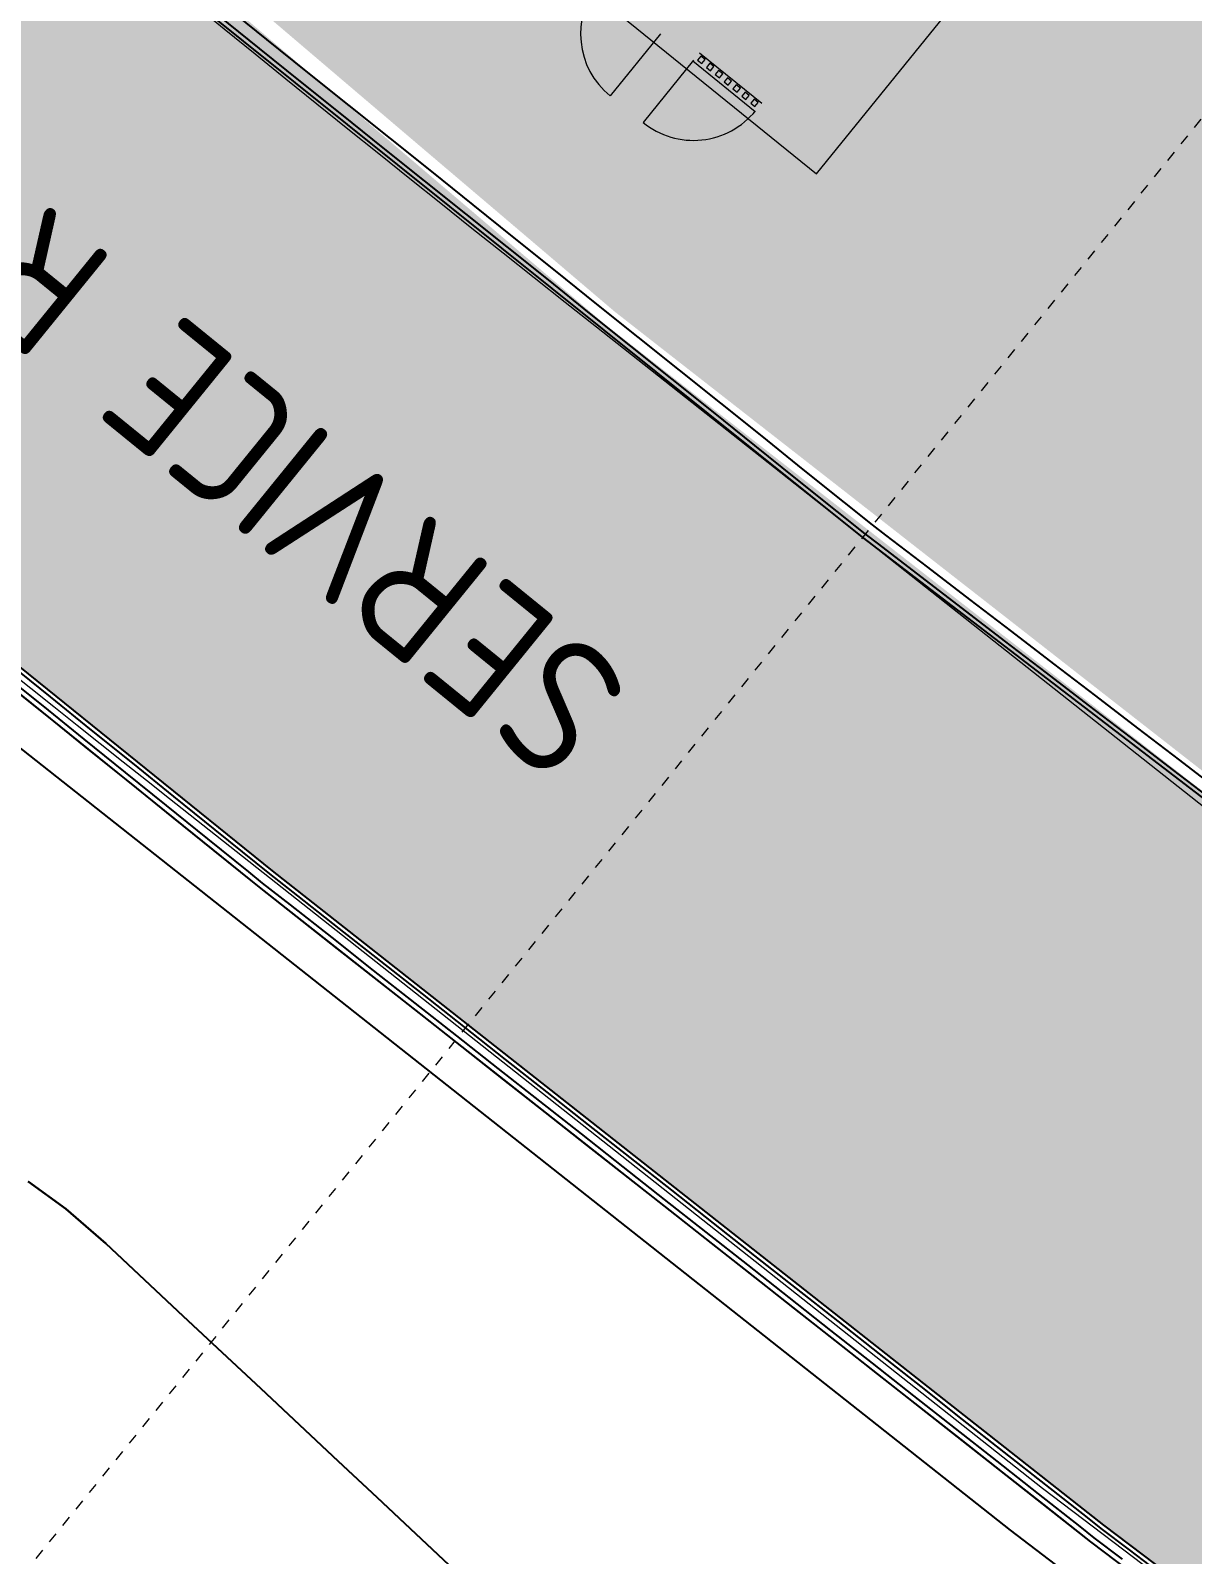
# Model space of a CAD drawing. Header units: metres. Extents: x 507649 to 508899, y 6966965 to 6967377.
# Drawn here: x 507851.11 to 507862.1, y 6967088.82 to 6967103.23 of the extents above; entities that cross this region are included whole.
import ezdxf

# ---------------------------------------------------------------- set-up
doc = ezdxf.new("R2010")
doc.units = ezdxf.units.M
doc.linetypes.add('Grid Line', pattern=[2.1, 1.2, -0.3, 0.3, -0.3])
doc.layers.add('_PROP-BDY', color=6, linetype='Continuous', plot=False)
for name, color, linetype, lineweight in [('A-DOOR', 252, 'Continuous', 5), ('A-FLOR', 252, 'Continuous', 5), ('A-GLAZ-CWMG', 252, 'Continuous', 5), ('A-WALL', 252, 'Continuous', 5)]:
    doc.layers.add(name, color=color, linetype=linetype, lineweight=lineweight)
for name, color, linetype in [('C_TEXT_2.5', 7, 'Continuous'), ('EWS_BATTER TOP', 30, 'EARTHWORKS_Batter Ticks 1'), ('HATCH_PAVEMENT_CARPARK', 254, 'Continuous'), ('KRB_LIP', 6, 'Continuous'), ('PAV_CREST SAG', 2, 'Continuous'), ('TIN BORDER', 5, 'Continuous')]:
    doc.layers.add(name, color=color, linetype=linetype)
doc.layers.add('G-ANNO-TEXT', color=47, linetype='Continuous', lineweight=5, plot=False)
doc.layers.add('S-GRID', color=47, linetype='Continuous', lineweight=5, plot=False)
doc.layers.add('HATCH_PAVEMENT_FOOTPATH', color=7, linetype='Continuous', true_color=0xffe8a3)
doc.styles.add('Arial_1', font='ISOCP.shx', dxfattribs={"height": 360})
doc.linetypes.add('EARTHWORKS_Batter Ticks 1', pattern='A,0.5,[9,ISOCP.shx,S=1,R=0,X=0,Y=0],3,[9,ISOCP.shx,S=0.5,R=0,X=0,Y=0],2.5', length=6)

# ---------------------------------------------------------------- blocks, each defined once
blk = doc.blocks.new('XD_HATCH')
at = {"layer": 'HATCH_PAVEMENT_CARPARK'}
h = blk.add_hatch(color=256, dxfattribs=at)
h.dxf.hatch_style = 1
edge = h.paths.add_edge_path()
edge.add_arc((507820.003, 6967266.085), 90.985, 212.49045, 214.43315, ccw=False)
edge.add_line((507743.26, 6967217.211), (507739.398, 6967223.586))
edge.add_line((507739.398, 6967223.586), (507735.794, 6967229.354))
edge.add_arc((507741.735, 6967233.063), 7.004, 130.4092, 211.9744, ccw=False)
edge.add_line((507737.195, 6967238.395), (507750.654, 6967250.094))
edge.add_line((507750.654, 6967250.094), (507741.05, 6967244.042))
edge.add_line((507741.05, 6967244.042), (507736.887, 6967241.488))
edge.add_line((507736.887, 6967241.488), (507736.596, 6967241.375))
edge.add_line((507736.596, 6967241.375), (507734.55, 6967240.12))
edge.add_line((507734.55, 6967240.12), (507731.321, 6967238.12))
edge.add_line((507731.321, 6967238.12), (507725.641, 6967234.654))
edge.add_line((507725.641, 6967234.654), (507731.043, 6967225.636))
edge.add_line((507731.043, 6967225.636), (507734.314, 6967220.406))
edge.add_line((507734.314, 6967220.406), (507740.71, 6967210.555))
edge.add_arc((507792.018, 6967243.469), 60.957, 212.67978, 223.00419)
edge.add_line((507747.44, 6967201.893), (507760.817, 6967187.542))
edge.add_line((507760.817, 6967187.542), (507809.449, 6967136.334))
edge.add_line((507809.449, 6967136.334), (507818.102, 6967127.228))
edge.add_line((507818.102, 6967127.228), (507823.852, 6967121.378))
edge.add_line((507823.852, 6967121.378), (507824.492, 6967120.745))
edge.add_arc((508006.447, 6967303.151), 257.643, 225.07103, 227.49079)
edge.add_line((507832.355, 6967113.225), (507846.232, 6967101.068))
edge.add_line((507846.232, 6967101.068), (507853.401, 6967095.287))
edge.add_line((507853.401, 6967095.287), (507861.259, 6967089.103))
edge.add_line((507861.259, 6967089.103), (507875.892, 6967078.04))
edge.add_line((507875.892, 6967078.04), (507894.996, 6967066.105))
edge.add_line((507894.996, 6967066.105), (507898.306, 6967064.422))
edge.add_arc((507903.258, 6967076.442), 13, 247.607, 320.5781)
edge.add_line((507913.301, 6967068.186), (507923.209, 6967080.381))
edge.add_line((507923.209, 6967080.381), (507928.884, 6967087.367))
edge.add_line((507928.884, 6967087.367), (507934.503, 6967094.285))
edge.add_arc((507925.6, 6967101.304), 11.338, 321.7466, 356.9562)
edge.add_arc((507925.051, 6967101.301), 11.886, 357.1121, 390.6511)
edge.add_line((507935.276, 6967107.361), (507928.355, 6967118.419))
edge.add_arc((507932.593, 6967121.072), 5, 172.2504, 212.042, ccw=False)
edge.add_line((507927.638, 6967121.746), (507927.905, 6967123.707))
edge.add_line((507927.905, 6967123.707), (507927.905, 6967123.707))
edge.add_line((507927.905, 6967123.707), (507928.222, 6967126.036))
edge.add_line((507928.222, 6967126.036), (507922.15, 6967126.731))
edge.add_line((507922.15, 6967126.731), (507921.982, 6967124.77))
edge.add_line((507921.982, 6967124.77), (507922.008, 6967120.889))
edge.add_arc((507933.653, 6967120.754), 11.645, 179.3346, 190.5058)
edge.add_arc((507935.181, 6967121.115), 13.214, 190.8395, 200.6804)
edge.add_arc((507934.907, 6967121.234), 13.001, 201.5983, 211.6011)
edge.add_line((507923.833, 6967114.422), (507928.422, 6967107.084))
edge.add_arc((507919.474, 6967101.5), 10.548, 18.5241, 31.9651, ccw=False)
edge.add_line((507929.475, 6967104.851), (507929.787, 6967103.654))
edge.add_line((507929.787, 6967103.654), (507929.949, 6967102.428))
edge.add_arc((507919.973, 6967101.735), 10, -10.2075, 3.9733, ccw=False)
edge.add_arc((507921.309, 6967101.319), 8.612, 334.462, 350.9422, ccw=False)
edge.add_line((507929.08, 6967097.606), (507928.501, 6967096.513))
edge.add_line((507928.501, 6967096.513), (507927.791, 6967095.501))
edge.add_line((507927.791, 6967095.501), (507924.256, 6967091.166))
edge.add_line((507924.256, 6967091.166), (507918.568, 6967084.191))
edge.add_line((507918.568, 6967084.191), (507911.58, 6967075.614))
edge.add_line((507911.58, 6967075.614), (507910.645, 6967074.541))
edge.add_line((507910.645, 6967074.541), (507910.131, 6967074.048))
edge.add_line((507910.131, 6967074.048), (507909.863, 6967073.813))
edge.add_line((507909.863, 6967073.813), (507909.587, 6967073.587))
edge.add_line((507909.587, 6967073.587), (507909.304, 6967073.367))
edge.add_line((507909.304, 6967073.367), (507909.013, 6967073.157))
edge.add_line((507909.013, 6967073.157), (507908.416, 6967072.764))
edge.add_line((507908.416, 6967072.764), (507907.795, 6967072.408))
edge.add_line((507907.795, 6967072.408), (507907.154, 6967072.091))
edge.add_line((507907.154, 6967072.091), (507906.825, 6967071.948))
edge.add_line((507906.825, 6967071.948), (507906.493, 6967071.814))
edge.add_line((507906.493, 6967071.814), (507905.816, 6967071.577))
edge.add_line((507905.816, 6967071.577), (507905.127, 6967071.382))
edge.add_line((507905.127, 6967071.382), (507904.429, 6967071.208))
edge.add_line((507904.429, 6967071.208), (507903.012, 6967071.034))
edge.add_line((507903.012, 6967071.034), (507901.581, 6967071.056))
edge.add_line((507901.581, 6967071.056), (507900.489, 6967071.127))
edge.add_line((507900.489, 6967071.127), (507899.41, 6967071.292))
edge.add_line((507899.41, 6967071.292), (507898.989, 6967071.383))
edge.add_line((507898.989, 6967071.383), (507898.134, 6967071.614))
edge.add_line((507898.134, 6967071.614), (507897.297, 6967071.904))
edge.add_line((507897.297, 6967071.904), (507895.368, 6967072.947))
edge.add_line((507895.368, 6967072.947), (507879.298, 6967082.987))
edge.add_line((507879.298, 6967082.987), (507866.995, 6967092.289))
edge.add_line((507866.995, 6967092.289), (507856.54, 6967100.453))
edge.add_line((507856.54, 6967100.453), (507836.168, 6967117.777))
edge.add_line((507836.168, 6967117.777), (507828.863, 6967124.875))
edge.add_line((507828.863, 6967124.875), (507821.037, 6967132.845))
edge.add_line((507821.037, 6967132.845), (507813.741, 6967140.457))
edge.add_line((507813.741, 6967140.457), (507815.658, 6967142.761))
edge.add_line((507815.658, 6967142.761), (507797.065, 6967160.683))
edge.add_line((507797.065, 6967160.683), (507795.715, 6967159.508))
edge.add_line((507795.715, 6967159.508), (507754.472, 6967202.936))
edge.add_line((507754.472, 6967202.936), (507751.459, 6967206.268))
edge.add_arc((507819.868, 6967266.093), 90.877, 214.4857, 221.17028, ccw=False)
at = {"layer": 'HATCH_PAVEMENT_FOOTPATH'}
h = blk.add_hatch(color=256, dxfattribs=at)
h.dxf.hatch_style = 1
h.paths.add_polyline_path([(507816.19, 6967141.318), (507817.315, 6967142.708), (507797.004, 6967162.328), (507795.661, 6967161.161), (507782.566, 6967176.226), (507736.687, 6967228.971), (507736.707, 6967228.989), (507736.521, 6967229.201), (507736.245, 6967228.918), (507736.554, 6967228.404), (507736.811, 6967227.975), (507737.068, 6967227.546), (507737.326, 6967227.118), (507737.583, 6967226.689), (507737.846, 6967226.25), (507738.098, 6967225.832), (507738.355, 6967225.403), (507738.613, 6967224.974), (507738.87, 6967224.546), (507739.128, 6967224.117), (507739.435, 6967223.606), (507739.647, 6967223.266), (507739.913, 6967222.842), (507740.178, 6967222.419), (507740.444, 6967221.995), (507740.709, 6967221.571), (507740.974, 6967221.147), (507741.24, 6967220.723), (507741.411, 6967220.45), (507741.505, 6967220.3), (507741.77, 6967219.876), (507742.035, 6967219.452), (507742.301, 6967219.028), (507742.566, 6967218.604), (507742.831, 6967218.18), (507743.096, 6967217.756), (507743.387, 6967217.291), (507743.629, 6967216.913), (507743.901, 6967216.494), (507744.224, 6967216), (507744.45, 6967215.66), (507744.728, 6967215.246), (507745.084, 6967214.723), (507745.292, 6967214.422), (507745.577, 6967214.012), (507745.865, 6967213.604), (507746.155, 6967213.198), (507746.447, 6967212.793), (507746.741, 6967212.39), (507747.038, 6967211.989), (507747.337, 6967211.589), (507747.638, 6967211.19), (507747.941, 6967210.794), (507748.246, 6967210.399), (507748.554, 6967210.006), (507748.863, 6967209.614), (507749.175, 6967209.224), (507749.489, 6967208.836), (507749.805, 6967208.45), (507750.123, 6967208.065), (507750.444, 6967207.683), (507750.766, 6967207.301), (507751.091, 6967206.922), (507751.417, 6967206.545), (507751.571, 6967206.368), (507751.748, 6967206.173), (507752.418, 6967205.431), (507753.089, 6967204.689), (507753.759, 6967203.947), (507754.582, 6967203.038), (507755.112, 6967202.479), (507755.8, 6967201.754), (507756.489, 6967201.029), (507757.178, 6967200.304), (507757.866, 6967199.579), (507758.555, 6967198.854), (507758.732, 6967198.667), (507759.244, 6967198.129), (507759.932, 6967197.404), (507760.621, 6967196.679), (507761.31, 6967195.953), (507761.998, 6967195.228), (507762.687, 6967194.503), (507763.375, 6967193.778), (507764.064, 6967193.053), (507764.753, 6967192.328), (507765.276, 6967191.777), (507765.441, 6967191.603), (507766.13, 6967190.878), (507766.819, 6967190.153), (507767.507, 6967189.428), (507768.196, 6967188.702), (507768.885, 6967187.977), (507769.573, 6967187.252), (507770.262, 6967186.527), (507770.951, 6967185.802), (507771.639, 6967185.077), (507772.328, 6967184.352), (507773.016, 6967183.627), (507773.705, 6967182.902), (507774.394, 6967182.176), (507775.082, 6967181.451), (507775.771, 6967180.726), (507776.46, 6967180.001), (507777.148, 6967179.276), (507777.837, 6967178.551), (507778.526, 6967177.826), (507779.214, 6967177.101), (507779.903, 6967176.376), (507780.591, 6967175.651), (507781.28, 6967174.925), (507781.969, 6967174.2), (507782.657, 6967173.475), (507783.346, 6967172.75), (507784.035, 6967172.025), (507784.723, 6967171.3), (507785.412, 6967170.575), (507786.101, 6967169.85), (507786.789, 6967169.125), (507787.478, 6967168.399), (507788.166, 6967167.674), (507788.855, 6967166.949), (507789.544, 6967166.224), (507790.232, 6967165.499), (507790.921, 6967164.774), (507791.61, 6967164.049), (507792.298, 6967163.324), (507792.987, 6967162.599), (507793.676, 6967161.874), (507794.364, 6967161.148), (507795.053, 6967160.423), (507795.725, 6967159.716), (507796.281, 6967160.199), (507797.07, 6967160.886), (507797.235, 6967160.727), (507797.955, 6967160.033), (507798.675, 6967159.339), (507799.395, 6967158.645), (507800.115, 6967157.951), (507800.835, 6967157.257), (507801.555, 6967156.563), (507802.275, 6967155.869), (507802.995, 6967155.175), (507803.715, 6967154.481), (507804.435, 6967153.787), (507805.155, 6967153.093), (507805.875, 6967152.399), (507806.595, 6967151.705), (507807.315, 6967151.011), (507808.035, 6967150.317), (507808.755, 6967149.623), (507809.475, 6967148.929), (507810.195, 6967148.235), (507810.915, 6967147.541), (507811.635, 6967146.847), (507812.355, 6967146.153), (507813.074, 6967145.459), (507813.794, 6967144.765), (507814.514, 6967144.071), (507815.234, 6967143.377), (507815.861, 6967142.774), (507815.606, 6967142.459), (507814.977, 6967141.681), (507814.348, 6967140.904), (507813.941, 6967140.466), (507814.091, 6967140.308), (507816.88, 6967137.44), (507817.569, 6967136.715), (507818.257, 6967135.99), (507818.946, 6967135.265), (507819.635, 6967134.54), (507820.323, 6967133.815), (507821.145, 6967132.95), (507821.708, 6967132.376), (507822.409, 6967131.662), (507823.11, 6967130.949), (507823.81, 6967130.235), (507824.511, 6967129.521), (507825.211, 6967128.808), (507825.912, 6967128.094), (507826.613, 6967127.381), (507827.313, 6967126.667), (507828.014, 6967125.954), (507828.714, 6967125.24), (507828.968, 6967124.982), (507829.423, 6967124.54), (507830.14, 6967123.843), (507830.858, 6967123.146), (507831.575, 6967122.449), (507832.292, 6967121.752), (507833.009, 6967121.055), (507833.726, 6967120.358), (507834.444, 6967119.662), (507835.161, 6967118.965), (507835.878, 6967118.268), (507836.269, 6967117.888), (507836.608, 6967117.6), (507837.37, 6967116.952), (507838.132, 6967116.304), (507838.893, 6967115.656), (507839.655, 6967115.009), (507840.417, 6967114.361), (507841.179, 6967113.713), (507841.941, 6967113.065), (507842.702, 6967112.417), (507843.464, 6967111.77), (507844.226, 6967111.122), (507844.988, 6967110.474), (507845.75, 6967109.826), (507846.511, 6967109.178), (507847.273, 6967108.531), (507848.035, 6967107.883), (507848.797, 6967107.235), (507849.559, 6967106.587), (507850.32, 6967105.939), (507851.082, 6967105.291), (507851.844, 6967104.644), (507852.606, 6967103.996), (507853.368, 6967103.348), (507854.129, 6967102.7), (507854.891, 6967102.052), (507855.653, 6967101.405), (507856.415, 6967100.757), (507856.635, 6967100.57), (507857.19, 6967100.136), (507857.979, 6967099.52), (507858.767, 6967098.905), (507859.555, 6967098.289), (507860.343, 6967097.674), (507861.131, 6967097.058), (507861.919, 6967096.443), (507862.707, 6967095.827), (507863.496, 6967095.212), (507864.284, 6967094.596), (507865.072, 6967093.981), (507865.86, 6967093.365), (507866.648, 6967092.75), (507867.086, 6967092.408), (507867.439, 6967092.141), (507868.236, 6967091.538), (507869.034, 6967090.935), (507869.832, 6967090.332), (507870.629, 6967089.729), (507871.427, 6967089.126), (507872.225, 6967088.523), (507873.022, 6967087.92), (507873.82, 6967087.317), (507874.618, 6967086.714), (507875.416, 6967086.111), (507876.213, 6967085.508), (507877.011, 6967084.905), (507877.809, 6967084.301), (507878.606, 6967083.698), (507879.394, 6967083.104), (507880.242, 6967082.574), (507881.09, 6967082.045), (507881.938, 6967081.515), (507882.786, 6967080.985), (507883.634, 6967080.455), (507884.482, 6967079.925), (507885.331, 6967079.395), (507886.179, 6967078.865), (507887.027, 6967078.335), (507887.875, 6967077.806), (507888.723, 6967077.276), (507889.571, 6967076.746), (507890.419, 6967076.216), (507890.786, 6967075.987), (507891.267, 6967075.686), (507892.115, 6967075.156), (507892.963, 6967074.626), (507893.811, 6967074.097), (507894.659, 6967073.567), (507895.507, 6967073.037), (507895.932, 6967072.787), (507896.368, 6967072.553), (507896.812, 6967072.337), (507897.264, 6967072.139), (507897.724, 6967071.959), (507898.191, 6967071.798), (507898.393, 6967071.735), (507898.664, 6967071.655), (507899.143, 6967071.532), (507899.625, 6967071.428), (507900.112, 6967071.343), (507900.602, 6967071.277), (507901.094, 6967071.232), (507901.587, 6967071.206), (507902.081, 6967071.2), (507902.575, 6967071.213), (507903.067, 6967071.247), (507903.173, 6967071.258), (507902.299, 6967071.964), (507902.111, 6967071.732)])
blk = doc.blocks.new('25027_BNP_Skygate Play-Sheet - 000101 - SITE PLAN')
at = {"layer": '_PROP-BDY'}
for p, q in [((-2388364.28, 4033725.42), (-2421584.66, 4021829.31)), ((-2421584.66, 4021829.31), (-2439331.96, 4015056.7))]:
    blk.add_line(p, q, dxfattribs=at)
at = {"layer": 'A-DOOR'}
for p, q in [((-2407839.22, 4017138.15), (-2408085.46, 4017853.25)), ((-2408217.43, 4017007.92), (-2408463.66, 4017723.02)), ((-2408543.2, 4016869.3), (-2408590.48, 4016853.03)), ((-2408590.48, 4016853.03), (-2408574.2, 4016805.75)), ((-2408526.92, 4016822.03), (-2408543.2, 4016869.3)), ((-2408441.35, 4016904.38), (-2408488.63, 4016888.1)), ((-2408488.63, 4016888.1), (-2408472.35, 4016840.82)), ((-2408472.35, 4016840.82), (-2408425.07, 4016857.1)), ((-2408425.07, 4016857.1), (-2408441.35, 4016904.38)), ((-2408339.5, 4016939.45), (-2408386.78, 4016923.17)), ((-2408386.78, 4016923.17), (-2408370.5, 4016875.89)), ((-2408370.5, 4016875.89), (-2408323.22, 4016892.17)), ((-2408323.22, 4016892.17), (-2408339.5, 4016939.45)), ((-2408237.65, 4016974.52), (-2408284.93, 4016958.24)), ((-2408284.93, 4016958.24), (-2408268.65, 4016910.96)), ((-2408268.65, 4016910.96), (-2408221.38, 4016927.24)), ((-2408221.38, 4016927.24), (-2408237.65, 4016974.52)), ((-2408848.75, 4016764.09), (-2408896.02, 4016747.82)), ((-2408896.02, 4016747.82), (-2408879.74, 4016700.54)), ((-2408879.74, 4016700.54), (-2408832.47, 4016716.82)), ((-2408832.47, 4016716.82), (-2408848.75, 4016764.09)), ((-2408746.9, 4016799.16), (-2408794.17, 4016782.89)), ((-2408794.17, 4016782.89), (-2408777.9, 4016735.61)), ((-2408777.9, 4016735.61), (-2408730.62, 4016751.89)), ((-2408730.62, 4016751.89), (-2408746.9, 4016799.16)), ((-2408645.05, 4016834.23), (-2408692.33, 4016817.96)), ((-2408692.33, 4016817.96), (-2408676.05, 4016770.68)), ((-2408676.05, 4016770.68), (-2408628.77, 4016786.96)), ((-2408628.77, 4016786.96), (-2408645.05, 4016834.23)), ((-2408574.2, 4016805.75), (-2408526.92, 4016822.03))]:
    blk.add_line(p, q, dxfattribs=at)
for centre, start, end in [((-2407839.22, 4017138.15), 19.000407, 109.000407), ((-2408217.43, 4017007.92), 109.000407, 199.000407)]:
    blk.add_arc(centre, 756.31, start, end, dxfattribs=at)
at = {"layer": 'A-FLOR'}
for p, q in [((-2421411.23, 4021360.33), (-2411511.22, 4024905.49)), ((-2438723.82, 4014753.6), (-2421411.23, 4021360.33)), ((-2409868.75, 4019120.55), (-2419330, 4015732.51))]:
    blk.add_line(p, q, dxfattribs=at)
blk.add_open_spline([(-2411511.22, 4024905.49), (-2400296.28, 4028921.52), (-2388868.09, 4032341.14), (-2377290.66, 4035145.23)], degree=3, dxfattribs=at)
blk.add_open_spline([(-2375318.17, 4029437.86), (-2379214.98, 4028498.68), (-2390854.93, 4025472), (-2402321.21, 4021823.3), (-2409868.75, 4019120.55)], degree=3, knots=[-0.75, -0.75, -0.75, -0.75, -0.5, 0, 0, 0, 0], dxfattribs=at)
at = {"layer": 'A-GLAZ-CWMG'}
for p, q in [((-2408220.05, 4017015.55), (-2408935.15, 4016769.31)), ((-2408187.5, 4016920.99), (-2408902.6, 4016674.76))]:
    blk.add_line(p, q, dxfattribs=at)
at = {"layer": 'A-WALL'}
for p, q in [((-2374287.3, 4028800.44), (-2409744.16, 4016591.38)), ((-2409744.16, 4016591.38), (-2408441.86, 4012809.31))]:
    blk.add_line(p, q, dxfattribs=at)
at = {"layer": 'S-GRID', "linetype": 'Grid Line'}
blk.add_line((-2395148.88, 3966525.87), (-2424051.73, 4050463.89), dxfattribs=at)
at = {"layer": 'G-ANNO-TEXT', "insert": (-2413341.13, 4021759.55), "char_height": 1250, "width": 15953.5812, "attachment_point": 1, "rotation": 18.916537, "style": 'Arial_1'}
blk.add_mtext('SERVICE ROAD', dxfattribs=at)
blk = doc.blocks.new('XE_ARCH')
at = {"xscale": 0.001, "yscale": 0.001, "zscale": 0.001, "rotation": 121.996}
blk.add_blockref('25027_BNP_Skygate Play-Sheet - 000101 - SITE PLAN', (509988.126, 6971273.77), dxfattribs=at)
blk = doc.blocks.new('A$Cbbbd136e')
at = {"layer": 'TIN BORDER'}
blk.add_lwpolyline([(507851.089, 6967092.351), (507851.445, 6967092.092), (507851.824, 6967091.764), (507852.19, 6967091.421), (507852.557, 6967091.078), (507852.923, 6967090.735), (507853.29, 6967090.393), (507853.656, 6967090.05), (507854.022, 6967089.707), (507854.389, 6967089.364), (507854.755, 6967089.021), (507855.122, 6967088.678)], dxfattribs=at)
blk = doc.blocks.new('XD_DESIGN BASE_1')
at = {"layer": 'EWS_BATTER TOP'}
blk.add_polyline3d([(507904.112, 6967063.131, 4.956), (507901.107, 6967063.343, 4.984), (507898.242, 6967064.274, 5.013), (507898.242, 6967064.274, 5.013), (507894.899, 6967065.93, 4.954), (507892.083, 6967067.689, 4.99), (507876.55, 6967077.394, 4.899), (507875.779, 6967077.875, 4.899), (507861.137, 6967088.945, 4.99), (507853.276, 6967095.131, 5.04), (507846.103, 6967100.914, 5.086)], dxfattribs=at)
at = {"layer": 'KRB_LIP'}
for points in [[(507929.858, 6967103.248, 4.907), (507929.958, 6967101.191, 4.905), (507929.958, 6967101.191, 4.905), (507929.635, 6967099.158, 4.903), (507928.902, 6967097.234, 4.902), (507927.791, 6967095.501, 4.9), (507927.791, 6967095.501, 4.9), (507924.303, 6967091.126, 4.878), (507918.634, 6967084.137, 4.843), (507911.091, 6967075.022, 4.95), (507909.12, 6967073.232, 4.95), (507906.796, 6967071.935, 4.95), (507904.239, 6967071.197, 4.95), (507901.581, 6967071.056, 4.95), (507901.581, 6967071.056, 4.95), (507899.382, 6967071.298, 4.95), (507897.259, 6967071.919, 4.95), (507895.278, 6967072.901, 4.95), (507895.278, 6967072.901, 4.95), (507879.212, 6967082.949, 4.98), (507858.979, 6967098.438, 4.98), (507851.174, 6967104.69, 4.98)], [(507906.424, 6967063.833, 4.77), (507903.696, 6967063.449, 4.801), (507900.949, 6967063.648, 4.832), (507898.306, 6967064.422, 4.863), (507898.306, 6967064.422, 4.863), (507898.306, 6967064.422, 4.863), (507894.996, 6967066.105, 4.844), (507892.188, 6967067.859, 4.881), (507876.656, 6967077.563, 4.789), (507875.892, 6967078.04, 4.789), (507861.259, 6967089.103, 4.881), (507853.401, 6967095.287, 4.931), (507846.232, 6967101.068, 4.977)]]:
    blk.add_polyline3d(points, dxfattribs=at)
at = {"layer": 'PAV_CREST SAG'}
for points in [[(507862.307, 6967095.94, 5.13), (507861.91, 6967096.244, 5.13), (507861.513, 6967096.548, 5.13), (507861.116, 6967096.852, 5.13), (507860.719, 6967097.156, 5.13), (507860.322, 6967097.46, 5.13), (507859.925, 6967097.764, 5.13), (507859.528, 6967098.068, 5.13), (507859.131, 6967098.372, 5.13), (507859.003, 6967098.469, 5.13), (507858.739, 6967098.681, 5.13), (507858.349, 6967098.993, 5.13), (507857.959, 6967099.306, 5.13), (507857.569, 6967099.619, 5.13), (507857.179, 6967099.931, 5.13), (507856.788, 6967100.244, 5.13), (507856.398, 6967100.556, 5.13), (507856.008, 6967100.869, 5.13), (507855.618, 6967101.182, 5.13), (507855.227, 6967101.494, 5.13), (507854.837, 6967101.807, 5.13), (507854.447, 6967102.119, 5.13), (507854.057, 6967102.432, 5.13), (507853.666, 6967102.744, 5.13), (507853.276, 6967103.057, 5.13), (507852.886, 6967103.37, 5.13)], [(507862.307, 6967095.94, 5.13), (507861.91, 6967096.244, 5.13), (507861.513, 6967096.548, 5.13), (507861.116, 6967096.852, 5.13), (507860.719, 6967097.156, 5.13), (507860.322, 6967097.46, 5.13), (507859.925, 6967097.764, 5.13), (507859.528, 6967098.068, 5.13), (507859.131, 6967098.372, 5.13), (507859.003, 6967098.469, 5.13), (507858.739, 6967098.681, 5.13), (507858.349, 6967098.993, 5.13), (507857.959, 6967099.306, 5.13), (507857.569, 6967099.619, 5.13), (507857.179, 6967099.931, 5.13), (507856.788, 6967100.244, 5.13), (507856.398, 6967100.556, 5.13), (507856.008, 6967100.869, 5.13), (507855.618, 6967101.182, 5.13), (507855.227, 6967101.494, 5.13), (507854.837, 6967101.807, 5.13), (507854.447, 6967102.119, 5.13), (507854.057, 6967102.432, 5.13), (507853.666, 6967102.744, 5.13), (507853.276, 6967103.057, 5.13), (507852.886, 6967103.37, 5.13)], [(507862.307, 6967095.94, 5.13), (507861.91, 6967096.244, 5.13), (507861.513, 6967096.548, 5.13), (507861.116, 6967096.852, 5.13), (507860.719, 6967097.156, 5.13), (507860.322, 6967097.46, 5.13), (507859.925, 6967097.764, 5.13), (507859.528, 6967098.068, 5.13), (507859.131, 6967098.372, 5.13), (507859.003, 6967098.469, 5.13), (507858.739, 6967098.681, 5.13), (507858.349, 6967098.993, 5.13), (507857.959, 6967099.306, 5.13), (507857.569, 6967099.619, 5.13), (507857.179, 6967099.931, 5.13), (507856.788, 6967100.244, 5.13), (507856.398, 6967100.556, 5.13), (507856.008, 6967100.869, 5.13), (507855.618, 6967101.182, 5.13), (507855.227, 6967101.494, 5.13), (507854.837, 6967101.807, 5.13), (507854.447, 6967102.119, 5.13), (507854.057, 6967102.432, 5.13), (507853.666, 6967102.744, 5.13), (507853.276, 6967103.057, 5.13), (507852.886, 6967103.37, 5.13)], [(507862.374, 6967096.027, 5.13), (507861.977, 6967096.331, 5.13), (507861.58, 6967096.635, 5.13), (507861.183, 6967096.939, 5.13), (507860.786, 6967097.243, 5.13), (507860.389, 6967097.547, 5.13), (507859.992, 6967097.851, 5.13), (507859.595, 6967098.155, 5.13), (507859.198, 6967098.459, 5.13), (507859.071, 6967098.556, 5.13), (507858.808, 6967098.767, 5.13), (507858.418, 6967099.079, 5.13), (507858.028, 6967099.392, 5.13), (507857.638, 6967099.704, 5.13), (507857.247, 6967100.017, 5.13), (507856.857, 6967100.33, 5.13), (507856.467, 6967100.642, 5.13), (507856.077, 6967100.955, 5.13), (507855.686, 6967101.267, 5.13), (507855.296, 6967101.58, 5.13), (507854.906, 6967101.893, 5.13), (507854.516, 6967102.205, 5.13), (507854.125, 6967102.518, 5.13), (507853.735, 6967102.83, 5.13), (507853.345, 6967103.143, 5.13), (507852.955, 6967103.455, 5.13)], [(507862.374, 6967096.027, 5.13), (507861.977, 6967096.331, 5.13), (507861.58, 6967096.635, 5.13), (507861.183, 6967096.939, 5.13), (507860.786, 6967097.243, 5.13), (507860.389, 6967097.547, 5.13), (507859.992, 6967097.851, 5.13), (507859.595, 6967098.155, 5.13), (507859.198, 6967098.459, 5.13), (507859.071, 6967098.556, 5.13), (507858.808, 6967098.767, 5.13), (507858.418, 6967099.079, 5.13), (507858.028, 6967099.392, 5.13), (507857.638, 6967099.704, 5.13), (507857.247, 6967100.017, 5.13), (507856.857, 6967100.33, 5.13), (507856.467, 6967100.642, 5.13), (507856.077, 6967100.955, 5.13), (507855.686, 6967101.267, 5.13), (507855.296, 6967101.58, 5.13), (507854.906, 6967101.893, 5.13), (507854.516, 6967102.205, 5.13), (507854.125, 6967102.518, 5.13), (507853.735, 6967102.83, 5.13), (507853.345, 6967103.143, 5.13), (507852.955, 6967103.455, 5.13)], [(507862.374, 6967096.027, 5.13), (507861.977, 6967096.331, 5.13), (507861.58, 6967096.635, 5.13), (507861.183, 6967096.939, 5.13), (507860.786, 6967097.243, 5.13), (507860.389, 6967097.547, 5.13), (507859.992, 6967097.851, 5.13), (507859.595, 6967098.155, 5.13), (507859.198, 6967098.459, 5.13), (507859.071, 6967098.556, 5.13), (507858.808, 6967098.767, 5.13), (507858.418, 6967099.079, 5.13), (507858.028, 6967099.392, 5.13), (507857.638, 6967099.704, 5.13), (507857.247, 6967100.017, 5.13), (507856.857, 6967100.33, 5.13), (507856.467, 6967100.642, 5.13), (507856.077, 6967100.955, 5.13), (507855.686, 6967101.267, 5.13), (507855.296, 6967101.58, 5.13), (507854.906, 6967101.893, 5.13), (507854.516, 6967102.205, 5.13), (507854.125, 6967102.518, 5.13), (507853.735, 6967102.83, 5.13), (507853.345, 6967103.143, 5.13), (507852.955, 6967103.455, 5.13)], [(507861.435, 6967088.782, 5.029), (507861.168, 6967088.984, 5.031), (507861.036, 6967089.088, 5.031), (507860.643, 6967089.397, 5.034), (507860.25, 6967089.707, 5.036), (507859.857, 6967090.016, 5.039), (507859.464, 6967090.325, 5.041), (507859.071, 6967090.634, 5.044), (507858.679, 6967090.943, 5.046), (507858.286, 6967091.253, 5.049), (507857.893, 6967091.562, 5.051), (507857.5, 6967091.871, 5.054), (507857.107, 6967092.18, 5.056), (507856.714, 6967092.489, 5.059), (507856.321, 6967092.799, 5.061), (507855.928, 6967093.108, 5.064), (507855.535, 6967093.417, 5.066), (507855.142, 6967093.726, 5.069), (507854.749, 6967094.036, 5.071), (507854.356, 6967094.345, 5.074), (507853.963, 6967094.654, 5.076), (507853.571, 6967094.963, 5.079), (507853.307, 6967095.17, 5.081), (507853.177, 6967095.275, 5.081), (507852.788, 6967095.589, 5.084), (507852.399, 6967095.903, 5.086), (507852.01, 6967096.216, 5.089), (507851.62, 6967096.53, 5.091), (507851.231, 6967096.844, 5.094), (507850.842, 6967097.158, 5.096)], [(507861.435, 6967088.782, 5.029), (507861.168, 6967088.984, 5.031), (507861.036, 6967089.088, 5.031), (507860.643, 6967089.397, 5.034), (507860.25, 6967089.707, 5.036), (507859.857, 6967090.016, 5.039), (507859.464, 6967090.325, 5.041), (507859.071, 6967090.634, 5.044), (507858.679, 6967090.943, 5.046), (507858.286, 6967091.253, 5.049), (507857.893, 6967091.562, 5.051), (507857.5, 6967091.871, 5.054), (507857.107, 6967092.18, 5.056), (507856.714, 6967092.489, 5.059), (507856.321, 6967092.799, 5.061), (507855.928, 6967093.108, 5.064), (507855.535, 6967093.417, 5.066), (507855.142, 6967093.726, 5.069), (507854.749, 6967094.036, 5.071), (507854.356, 6967094.345, 5.074), (507853.963, 6967094.654, 5.076), (507853.571, 6967094.963, 5.079), (507853.307, 6967095.17, 5.081), (507853.177, 6967095.275, 5.081), (507852.788, 6967095.589, 5.084), (507852.399, 6967095.903, 5.086), (507852.01, 6967096.216, 5.089), (507851.62, 6967096.53, 5.091), (507851.231, 6967096.844, 5.094), (507850.842, 6967097.158, 5.096)], [(507861.9, 6967088.568, 5.026), (507861.502, 6967088.87, 5.029), (507861.235, 6967089.072, 5.031), (507861.104, 6967089.175, 5.031), (507860.711, 6967089.484, 5.034), (507860.318, 6967089.793, 5.036), (507859.925, 6967090.102, 5.039), (507859.532, 6967090.411, 5.041), (507859.139, 6967090.721, 5.044), (507858.747, 6967091.03, 5.046), (507858.354, 6967091.339, 5.049), (507857.961, 6967091.648, 5.051), (507857.568, 6967091.957, 5.054), (507857.175, 6967092.267, 5.056), (507856.782, 6967092.576, 5.059), (507856.389, 6967092.885, 5.061), (507855.996, 6967093.194, 5.064), (507855.603, 6967093.504, 5.066), (507855.21, 6967093.813, 5.069), (507854.817, 6967094.122, 5.071), (507854.424, 6967094.431, 5.074), (507854.031, 6967094.74, 5.076), (507853.639, 6967095.05, 5.079), (507853.376, 6967095.256, 5.081), (507853.246, 6967095.361, 5.081), (507852.857, 6967095.674, 5.084), (507852.468, 6967095.988, 5.086), (507852.079, 6967096.302, 5.089), (507851.69, 6967096.616, 5.091), (507851.3, 6967096.93, 5.094), (507850.911, 6967097.244, 5.096)], [(507861.9, 6967088.568, 5.026), (507861.502, 6967088.87, 5.029), (507861.235, 6967089.072, 5.031), (507861.104, 6967089.175, 5.031), (507860.711, 6967089.484, 5.034), (507860.318, 6967089.793, 5.036), (507859.925, 6967090.102, 5.039), (507859.532, 6967090.411, 5.041), (507859.139, 6967090.721, 5.044), (507858.747, 6967091.03, 5.046), (507858.354, 6967091.339, 5.049), (507857.961, 6967091.648, 5.051), (507857.568, 6967091.957, 5.054), (507857.175, 6967092.267, 5.056), (507856.782, 6967092.576, 5.059), (507856.389, 6967092.885, 5.061), (507855.996, 6967093.194, 5.064), (507855.603, 6967093.504, 5.066), (507855.21, 6967093.813, 5.069), (507854.817, 6967094.122, 5.071), (507854.424, 6967094.431, 5.074), (507854.031, 6967094.74, 5.076), (507853.639, 6967095.05, 5.079), (507853.376, 6967095.256, 5.081), (507853.246, 6967095.361, 5.081), (507852.857, 6967095.674, 5.084), (507852.468, 6967095.988, 5.086), (507852.079, 6967096.302, 5.089), (507851.69, 6967096.616, 5.091), (507851.3, 6967096.93, 5.094), (507850.911, 6967097.244, 5.096)], [(507855.122, 6967088.678, 3.703), (507854.755, 6967089.021, 3.72), (507854.389, 6967089.364, 3.737), (507854.022, 6967089.707, 3.754), (507853.656, 6967090.05, 3.77), (507853.29, 6967090.393, 3.787), (507852.923, 6967090.735, 3.804), (507852.557, 6967091.078, 3.821), (507852.19, 6967091.421, 3.837), (507851.824, 6967091.764, 3.854), (507851.445, 6967092.092, 3.864), (507851.089, 6967092.351, 3.861)], [(507855.122, 6967088.678, 3.703), (507854.755, 6967089.021, 3.72), (507854.389, 6967089.364, 3.737), (507854.022, 6967089.707, 3.754), (507853.656, 6967090.05, 3.77), (507853.29, 6967090.393, 3.787), (507852.923, 6967090.735, 3.804), (507852.557, 6967091.078, 3.821), (507852.19, 6967091.421, 3.837), (507851.824, 6967091.764, 3.854), (507851.445, 6967092.092, 3.864), (507851.089, 6967092.351, 3.861)], [(507861.486, 6967088.681, 4.988), (507861.137, 6967088.945, 4.99), (507861.088, 6967088.983, 4.991), (507860.695, 6967089.293, 4.993), (507860.302, 6967089.602, 4.996), (507859.91, 6967089.911, 4.998), (507859.517, 6967090.22, 5.001), (507859.124, 6967090.529, 5.003), (507858.731, 6967090.839, 5.006), (507858.338, 6967091.148, 5.008), (507857.945, 6967091.457, 5.011), (507857.552, 6967091.766, 5.013), (507857.159, 6967092.075, 5.016), (507856.766, 6967092.385, 5.018), (507856.373, 6967092.694, 5.021), (507855.98, 6967093.003, 5.023), (507855.587, 6967093.312, 5.026), (507855.194, 6967093.622, 5.028), (507854.802, 6967093.931, 5.031), (507854.409, 6967094.24, 5.033), (507854.016, 6967094.549, 5.036), (507853.623, 6967094.858, 5.038), (507853.276, 6967095.131, 5.04), (507853.23, 6967095.168, 5.041), (507852.841, 6967095.482, 5.043), (507852.452, 6967095.796, 5.046), (507852.063, 6967096.11, 5.048), (507851.673, 6967096.423, 5.051), (507851.284, 6967096.737, 5.053), (507850.895, 6967097.051, 5.056)], [(507855.122, 6967088.678, 3.703), (507854.755, 6967089.021, 3.72), (507854.389, 6967089.364, 3.737), (507854.022, 6967089.707, 3.754), (507853.656, 6967090.05, 3.77), (507853.29, 6967090.393, 3.787), (507852.923, 6967090.735, 3.804), (507852.557, 6967091.078, 3.821), (507852.19, 6967091.421, 3.837), (507851.824, 6967091.764, 3.854), (507851.445, 6967092.092, 3.864), (507851.089, 6967092.351, 3.861)], [(507861.486, 6967088.681, 4.988), (507861.137, 6967088.945, 4.99), (507861.088, 6967088.983, 4.991), (507860.695, 6967089.293, 4.993), (507860.302, 6967089.602, 4.996), (507859.91, 6967089.911, 4.998), (507859.517, 6967090.22, 5.001), (507859.124, 6967090.529, 5.003), (507858.731, 6967090.839, 5.006), (507858.338, 6967091.148, 5.008), (507857.945, 6967091.457, 5.011), (507857.552, 6967091.766, 5.013), (507857.159, 6967092.075, 5.016), (507856.766, 6967092.385, 5.018), (507856.373, 6967092.694, 5.021), (507855.98, 6967093.003, 5.023), (507855.587, 6967093.312, 5.026), (507855.194, 6967093.622, 5.028), (507854.802, 6967093.931, 5.031), (507854.409, 6967094.24, 5.033), (507854.016, 6967094.549, 5.036), (507853.623, 6967094.858, 5.038), (507853.276, 6967095.131, 5.04), (507853.23, 6967095.168, 5.041), (507852.841, 6967095.482, 5.043), (507852.452, 6967095.796, 5.046), (507852.063, 6967096.11, 5.048), (507851.673, 6967096.423, 5.051), (507851.284, 6967096.737, 5.053), (507850.895, 6967097.051, 5.056)]]:
    blk.add_polyline3d(points, dxfattribs=at)
at = {"layer": 'TIN BORDER'}
blk.add_blockref('A$Cbbbd136e', (0, 0), dxfattribs=at)

msp = doc.modelspace()

# ---------------------------------------------------------------- block references
at = {"layer": 'C_TEXT_2.5'}
msp.add_blockref('XD_HATCH', (0, 0), dxfattribs=at)

# ---------------------------------------------------------------- next in the draw order: block references
msp.add_blockref('XE_ARCH', (0, 0), dxfattribs=at)

# ---------------------------------------------------------------- next in the draw order: block references
msp.add_blockref('XD_DESIGN BASE_1', (0, 0), dxfattribs=at)

doc.saveas('drawing.dxf')
